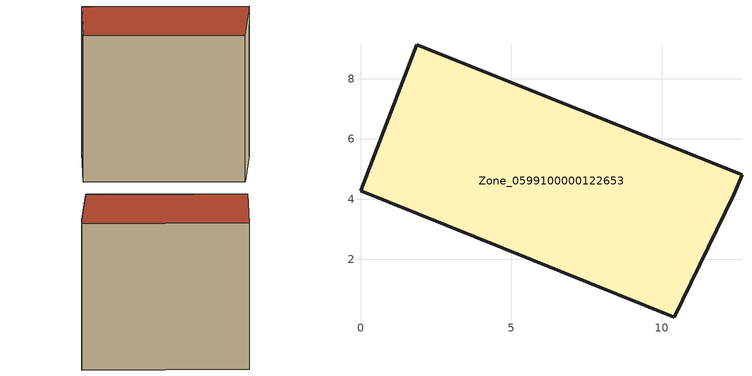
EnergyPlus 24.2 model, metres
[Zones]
Zone_0599100000122653
 floor ground (C_G): 10.41,0.09 0,4.29 1.87,9.12 12.66,4.82 12.38,4.15 z1.1
 wall outside (C_F): 12.66,4.82 1.87,9.12 0,4.29 10.41,0.09 12.38,4.15 12.66,4.82 z1.1:12.09
 roof outside (C_R): 1.87,9.12 0,4.29 10.41,0.09 12.38,4.15 12.66,4.82 z12.09
[BUILDING]
Pand.0599100000122653: North Axis=0; Terrain=City; Loads Convergence Tolerance Value=0.04; Temperature Convergence Tolerance Value=0.4; Solar Distribution=FullExterior; Maximum Number of Warmup Days=25; Minimum Number of Warmup Days=1
[Site:Location]
Rotterdam.The.Hague.AP_ZH_NLD Design_Conditions: Latitude=51.96; Longitude=4.45; Time Zone=1; Elevation=-4.5
[SITE:GROUNDTEMPERATURE:BUILDINGSURFACE]
18, 18, 18, 18, 18, 18, 18, 18, 18, 18, 18, 18
[MATERIAL] Thermal Absorptance=0.9; Solar Absorptance=0.7; Visible Absorptance=0.7
Name | Roughness | Thickness | Conductivity | Density | Specific Heat
G.TI.1946 | MediumSmooth | 0.15 | 1 | 540 | 1210
F.TI.1946 | Rough | 0.3 | 0.857143 | 1920 | 840
R.TI.1946 | MediumRough | 0.2 | 0.1 | 1500 | 1000
[CONSTRUCTION]
C_G: G.TI.1946
C_F: F.TI.1946
C_R: R.TI.1946
[ZONE]
Zone_0599100000122653: Type=1; Multiplier=1; Ceiling Height=Autocalculate; Volume=Autocalculate; Floor Area=autocalculate; Part of Total Floor Area=Yes
[ZONEINFILTRATION:DESIGNFLOWRATE]
Infil_Zone_0599100000122653: Zone or ZoneList or Space or SpaceList=Zone_0599100000122653; Schedule=AlwaysOn; Design Flow Rate Calculation Method=Flow/Area; Flow Rate per Floor Area=0.003; Constant Term Coefficient=1; Temperature Term Coefficient=0; Velocity Term Coefficient=0; Velocity Squared Term Coefficient=0
[HVACTEMPLATE:ZONE:IDEALLOADSAIRSYSTEM]
Zone_0599100000122653: Maximum Heating Supply Air Temperature=50; Minimum Cooling Supply Air Temperature=13; Maximum Heating Supply Air Humidity Ratio=0.0156; Minimum Cooling Supply Air Humidity Ratio=0.0077; Heating Limit=NoLimit; Cooling Limit=NoLimit; Dehumidification Control Type=ConstantSensibleHeatRatio; Cooling Sensible Heat Ratio=0.7; Dehumidification Setpoint=60; Humidification Control Type=None; Humidification Setpoint=30; Outdoor Air Method=None; Outdoor Air Flow Rate per Person=0.00944; Outdoor Air Flow Rate per Zone Floor Area=0; Outdoor Air Flow Rate per Zone=0; Demand Controlled Ventilation Type=None; Outdoor Air Economizer Type=NoEconomizer; Heat Recovery Type=None; Sensible Heat Recovery Effectiveness=0.7; Latent Heat Recovery Effectiveness=0.65
[ZONECONTROL:THERMOSTAT]
ThermostatControl_Zone_0599100000122653: Zone or ZoneList=Zone_0599100000122653; Control Type Schedule=DualSetpointControlType; Control 1=Thermostat_Zone_0599100000122653; Temperature Difference Between Cutout And Setpoint=0
[THERMOSTATSETPOINT:DUALSETPOINT]
Thermostat_Zone_0599100000122653: Heating Setpoint Temperature Schedule=HeatingSetpoint_Zone_0599100000122653; Cooling Setpoint Temperature Schedule=CoolingSetpoint_Zone_0599100000122653
[SCHEDULE:COMPACT]
HeatingSetpoint_Zone_0599100000122653: Through: 12/31, For: AllDays, Until: 24:00, 21
CoolingSetpoint_Zone_0599100000122653: Through: 12/31, For: AllDays, Until: 24:00, 24
DualSetpointControlType: Through: 12/31, For: AllDays, Until: 24:00, 4
AlwaysOn: Through: 12/31, For: AllDays, Until: 24:00, 1
